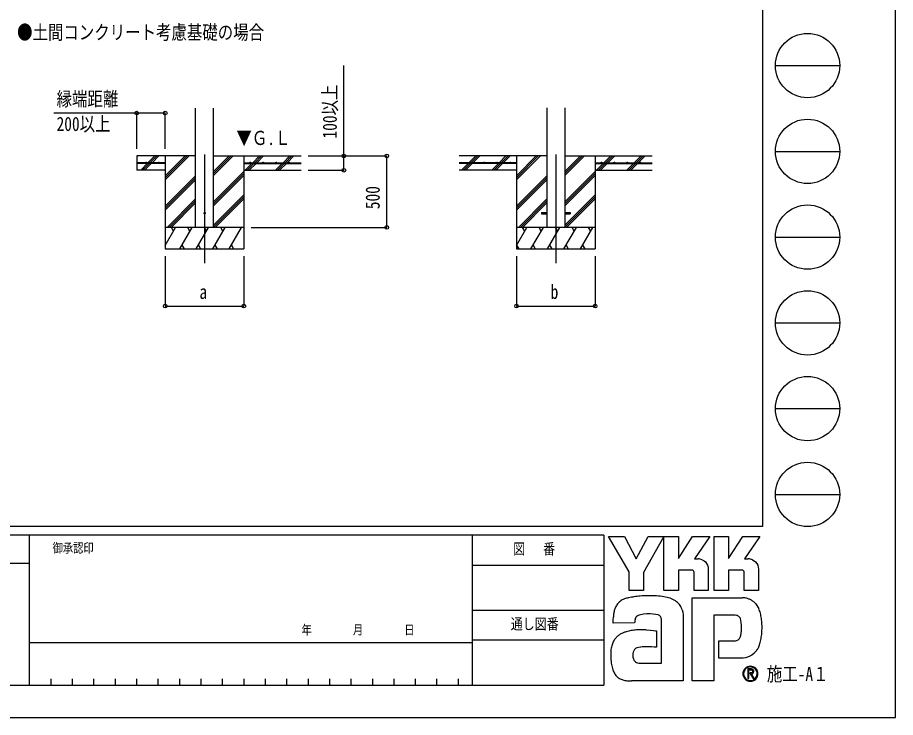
# Model space of a CAD drawing. Units: millimetres, scale not verified. Extents: x -12615 to 12615, y -8910 to 8910.
# Drawn here: x 6473 to 12615, y -8910 to -4014 of the extents above; entities that cross this region are included whole.
import ezdxf
from ezdxf.enums import TextEntityAlignment as Align

# ---------------------------------------------------------------- set-up
doc = ezdxf.new("R2010")
doc.units = ezdxf.units.MM
doc.header["$LTSCALE"] = 40
for name, color, linetype in [('0-2_USER1', 3, 'Continuous'), ('0-3_YKK_12', 2, 'Continuous'), ('0-4_YKK_13', 4, 'Continuous'), ('0-5_YKK_A1', 4, 'Continuous'), ('0-6_YKK_D', 6, 'Continuous'), ('0-7_YKK_ZWAK', 7, 'Continuous')]:
    doc.layers.add(name, color=color, linetype=linetype)
doc.styles.add('ＭＳ ゴシック', font='')
doc.styles.get('ＭＳ ゴシック').set_extended_font_data('MS Gothic')

msp = doc.modelspace()

# ---------------------------------------------------------------- linework, layer by layer
at = {"layer": '0-3_YKK_12'}
for p, q in [((7781.3, -4972.97), (7781.3, -5732.18)), ((10238.69, -4972.97), (10238.69, -5732.18))]:
    msp.add_line(p, q, dxfattribs=at)
at = {"layer": '0-4_YKK_13'}
for p, q in [((10138.69, -5377.68), (10138.69, -5386.68)), ((10138.69, -5377.68), (10176.19, -5377.68)), ((10138.69, -5386.68), (10176.19, -5386.68)), ((10301.19, -5377.68), (10338.69, -5377.68)), ((10301.19, -5386.68), (10338.69, -5386.68)), ((10338.69, -5377.68), (10338.69, -5386.68))]:
    msp.add_line(p, q, dxfattribs=at)
msp.add_circle((7781.3, -5382.18), 5, dxfattribs=at)
at = {"layer": '0-5_YKK_A1'}
for p, q in [((7718.8, -5482.18), (7718.8, -4646.83)), ((7843.8, -5482.18), (7843.8, -4646.83)), ((10176.19, -4645.83), (10176.19, -5482.18)), ((10301.19, -4645.83), (10301.19, -5482.18)), ((7506.3, -5029.68), (7306.3, -5029.68)), ((7506.3, -5034.68), (7306.3, -5034.68)), ((7334.17, -5080.78), (7380.27, -5034.68)), ((7346.91, -5082.18), (7394.41, -5034.68)), ((7361.05, -5082.18), (7408.55, -5034.68)), ((7385.27, -5029.68), (7432.77, -4982.18)), ((7399.41, -5029.68), (7446.91, -4982.18)), ((7413.55, -5029.68), (7461.05, -4982.18)), ((7506.3, -4982.18), (7506.3, -5632.18)), ((7506.3, -5149.06), (7673.19, -4982.18)), ((7506.3, -5134.92), (7659.04, -4982.18)), ((7506.3, -5120.78), (7644.9, -4982.18)), ((7506.3, -5029.68), (7506.3, -5034.68)), ((7843.8, -5119.93), (7981.55, -4982.18)), ((7843.8, -5105.79), (7967.41, -4982.18)), ((7843.8, -5091.65), (7953.27, -4982.18)), ((7843.8, -4982.18), (8456.3, -4982.18)), ((8056.3, -4982.18), (8056.3, -5632.18)), ((8056.3, -5029.68), (8456.3, -5029.68)), ((8056.3, -5029.68), (8056.3, -5034.68)), ((8056.3, -5034.68), (8456.3, -5034.68)), ((8065.4, -5082.18), (8112.9, -5034.68)), ((8079.54, -5082.18), (8127.04, -5034.68)), ((8093.68, -5082.18), (8141.18, -5034.68)), ((8117.9, -5029.68), (8165.4, -4982.18)), ((8132.04, -5029.68), (8179.54, -4982.18)), ((8146.18, -5029.68), (8193.69, -4982.18)), ((8277.53, -5082.18), (8325.03, -5034.68)), ((8291.67, -5082.18), (8339.17, -5034.68)), ((8305.82, -5082.18), (8353.32, -5034.68)), ((8330.03, -5029.68), (8377.53, -4982.18)), ((8344.17, -5029.68), (8391.68, -4982.18)), ((8358.32, -5029.68), (8405.82, -4982.18)), ((10176.19, -4982.18), (9563.69, -4982.18)), ((9963.69, -5029.68), (9563.69, -5029.68)), ((9963.69, -5034.68), (9563.69, -5034.68)), ((9578.02, -5082.18), (9625.52, -5034.68)), ((9592.17, -5082.18), (9639.67, -5034.68)), ((9606.31, -5082.18), (9653.81, -5034.68)), ((9630.52, -5029.68), (9678.03, -4982.18)), ((9644.67, -5029.68), (9646.33, -5028.02)), ((9649.52, -5024.83), (9692.17, -4982.18)), ((9658.81, -5029.68), (9706.31, -4982.18)), ((9791.56, -5080.78), (9837.66, -5034.68)), ((9804.3, -5082.18), (9851.8, -5034.68)), ((9818.44, -5082.18), (9865.94, -5034.68)), ((9842.66, -5029.68), (9890.16, -4982.18)), ((9856.8, -5029.68), (9904.3, -4982.18)), ((9870.94, -5029.68), (9918.44, -4982.18)), ((9963.69, -4982.18), (9963.69, -5632.18)), ((9963.69, -5149.06), (10130.57, -4982.18)), ((9963.69, -5134.92), (10116.43, -4982.18)), ((9963.69, -5120.78), (10102.29, -4982.18)), ((9963.69, -5029.68), (9963.69, -5034.68)), ((10301.19, -5119.93), (10438.94, -4982.18)), ((10301.19, -5105.79), (10424.8, -4982.18)), ((10301.19, -5091.65), (10410.66, -4982.18)), ((10301.19, -4982.18), (10913.69, -4982.18)), ((10513.69, -4982.18), (10513.69, -5632.18)), ((10513.69, -5029.68), (10913.69, -5029.68)), ((10513.69, -5029.68), (10513.69, -5034.68)), ((10513.69, -5034.68), (10913.69, -5034.68)), ((10522.79, -5082.18), (10570.29, -5034.68)), ((10536.93, -5082.18), (10584.43, -5034.68)), ((10551.07, -5082.18), (10598.57, -5034.68)), ((10575.29, -5029.68), (10622.79, -4982.18)), ((10589.43, -5029.68), (10636.93, -4982.18)), ((10603.57, -5029.68), (10651.07, -4982.18)), ((10734.92, -5082.18), (10782.42, -5034.68)), ((10749.06, -5082.18), (10796.56, -5034.68)), ((10763.21, -5082.18), (10810.71, -5034.68)), ((10787.42, -5029.68), (10834.92, -4982.18)), ((10801.56, -5029.68), (10849.06, -4982.18)), ((10815.71, -5029.68), (10863.21, -4982.18)), ((7506.3, -5082.18), (7306.3, -5082.18)), ((7843.8, -5303.78), (8056.3, -5091.28)), ((8056.3, -5082.18), (8456.3, -5082.18)), ((9963.69, -5082.18), (9563.69, -5082.18)), ((10301.19, -5303.78), (10513.69, -5091.28)), ((10513.69, -5082.18), (10913.69, -5082.18)), ((7506.3, -5332.91), (7718.8, -5120.41)), ((7506.3, -5347.05), (7718.8, -5134.55)), ((7506.3, -5361.19), (7718.8, -5148.7)), ((7843.8, -5317.92), (8056.3, -5105.42)), ((7843.8, -5332.06), (8056.3, -5119.56)), ((9963.69, -5332.91), (10176.19, -5120.41)), ((9963.69, -5347.05), (10176.19, -5134.55)), ((9963.69, -5361.19), (10176.19, -5148.7)), ((10301.19, -5317.92), (10513.69, -5105.42)), ((10301.19, -5332.06), (10513.69, -5119.56)), ((7843.8, -5465.91), (8056.3, -5253.41)), ((7843.8, -5480.05), (8056.3, -5267.55)), ((7855.81, -5482.18), (8056.3, -5281.69)), ((10301.19, -5465.91), (10513.69, -5253.41)), ((10301.19, -5480.05), (10513.69, -5267.55)), ((10313.2, -5482.18), (10513.69, -5281.69)), ((7519.16, -5482.18), (7718.8, -5282.54)), ((7533.3, -5482.18), (7718.8, -5296.68)), ((7547.45, -5482.18), (7718.8, -5310.83)), ((9976.55, -5482.18), (10176.19, -5282.54)), ((9990.69, -5482.18), (10176.19, -5296.68)), ((10004.84, -5482.18), (10176.19, -5310.83)), ((8056.3, -5482.18), (7506.3, -5482.18)), ((7506.3, -5607.63), (7578.73, -5482.18)), ((7563.73, -5508.17), (7548.73, -5482.18)), ((7607.6, -5632.18), (7694.2, -5482.18)), ((7679.2, -5508.16), (7664.2, -5482.18)), ((7723.07, -5632.18), (7809.67, -5482.18)), ((7794.67, -5508.17), (7779.67, -5482.18)), ((7838.54, -5632.18), (7925.14, -5482.18)), ((7910.14, -5508.17), (7895.14, -5482.18)), ((7954.01, -5632.18), (8040.61, -5482.18)), ((8010.61, -5482.18), (8010.61, -5482.18)), ((10513.69, -5482.18), (9963.69, -5482.18)), ((9963.69, -5607.63), (10036.12, -5482.18)), ((10021.12, -5508.17), (10006.12, -5482.18)), ((10064.99, -5632.18), (10151.59, -5482.18)), ((10136.59, -5508.16), (10121.59, -5482.18)), ((10180.46, -5632.18), (10267.06, -5482.18)), ((10252.06, -5508.17), (10237.06, -5482.18)), ((10295.93, -5632.18), (10382.53, -5482.18)), ((10367.53, -5508.17), (10352.53, -5482.18)), ((10411.4, -5632.18), (10498, -5482.18)), ((10483, -5508.16), (10468, -5482.18)), ((7506.3, -5632.18), (8056.3, -5632.18)), ((7622.6, -5606.2), (7637.6, -5632.18)), ((7738.07, -5606.2), (7753.07, -5632.18)), ((7853.54, -5606.2), (7868.54, -5632.18)), ((7969.01, -5606.2), (7984.01, -5632.18)), ((9963.69, -5632.18), (10513.69, -5632.18)), ((9964.52, -5606.2), (9979.52, -5632.18)), ((10079.99, -5606.2), (10094.99, -5632.18)), ((10195.46, -5606.2), (10210.46, -5632.18)), ((10310.93, -5606.2), (10325.93, -5632.18)), ((10426.4, -5606.2), (10441.4, -5632.18))]:
    msp.add_line(p, q, dxfattribs=at)
msp.add_lwpolyline([(7718.8, -4982.18), (7306.3, -4982.18), (7306.3, -5082.18)], dxfattribs=at)
for centre in [(7371.3, -5027.18), (7461.3, -5027.18), (8101.3, -5027.18), (8191.3, -5027.18), (8281.3, -5027.18), (8371.3, -5027.18), (9648.69, -5027.18), (9738.69, -5027.18), (9828.69, -5027.18), (9918.69, -5027.18), (10558.69, -5027.18), (10648.69, -5027.18), (10738.69, -5027.18), (10828.69, -5027.18)]:
    msp.add_circle(centre, 2.5, dxfattribs=at)
at = {"layer": '0-6_YKK_D'}
for p, q in [((7306.3, -4932.18), (7306.3, -4681.18)), ((7506.3, -4932.18), (7506.3, -4681.18)), ((8506.3, -4982.18), (9057.3, -4982.18)), ((8506.3, -4982.18), (8757.3, -4982.18)), ((9056.3, -5482.18), (9056.3, -4982.18)), ((8506.3, -5082.18), (8757.3, -5082.18)), ((8106.3, -5482.18), (9057.3, -5482.18)), ((7506.3, -5682.18), (7506.3, -6033.18)), ((8056.3, -5682.18), (8056.3, -6033.18)), ((9963.69, -5682.18), (9963.69, -6033.18)), ((10513.69, -5682.18), (10513.69, -6033.18)), ((7506.3, -6032.18), (8056.3, -6032.18)), ((9963.69, -6032.18), (10513.69, -6032.18))]:
    msp.add_line(p, q, dxfattribs=at)
for points in [[(8756.3, -5082.18), (8756.3, -4982.18), (8756.3, -4350.58)], [(7506.3, -4682.18), (7306.3, -4682.18), (6725.7, -4682.18)]]:
    msp.add_lwpolyline(points, dxfattribs=at)
for centre in [(7306.3, -4682.18), (7506.3, -4682.18), (8756.3, -4982.18), (9056.3, -4982.18), (8756.3, -5082.18), (9056.3, -5482.18), (7506.3, -6032.18), (8056.3, -6032.18), (9963.69, -6032.18), (10513.69, -6032.18)]:
    msp.add_circle(centre, 12.75, dxfattribs=at)
at = {"layer": '0-7_YKK_ZWAK'}
for p, q in [((11685.06, 8325), (11685.06, -7575)), ((11775.06, -4350), (12225.06, -4350)), ((11775.06, -4950), (12225.06, -4950)), ((11775.06, -5550), (12225.06, -5550)), ((11775.06, -6150), (12225.06, -6150)), ((11775.06, -6750), (12225.06, -6750)), ((11775.06, -7350), (12225.06, -7350)), ((11685.06, -7575), (-11714.94, -7575)), ((6555.06, -7635), (5955.06, -7635)), ((9652.56, -7635), (6555.06, -7635)), ((6555.06, -7635), (6555.06, -8685)), ((9652.56, -7635), (9652.56, -8685)), ((10575.06, -7635), (9652.56, -7635)), ((10575.06, -7635), (10575.06, -8685)), ((5955.06, -7830), (6555.06, -7830)), ((9652.56, -7845), (10575.06, -7845)), ((9652.56, -8160), (10575.06, -8160)), ((6555.06, -8385), (9652.56, -8385)), ((10575.06, -8370), (9652.56, -8370)), ((6705.06, -8640), (6705.06, -8685)), ((6855.06, -8640), (6855.06, -8685)), ((7005.06, -8640), (7005.06, -8685)), ((7155.06, -8640), (7155.06, -8685)), ((7305.06, -8640), (7305.06, -8685)), ((7455.06, -8640), (7455.06, -8685)), ((7605.06, -8640), (7605.06, -8685)), ((7755.06, -8640), (7755.06, -8685)), ((7905.06, -8640), (7905.06, -8685)), ((8055.06, -8640), (8055.06, -8685)), ((8205.06, -8640), (8205.06, -8685)), ((8355.06, -8640), (8355.06, -8685)), ((8505.06, -8640), (8505.06, -8685)), ((8655.06, -8640), (8655.06, -8685)), ((8805.06, -8640), (8805.06, -8685)), ((8955.06, -8640), (8955.06, -8685)), ((9105.06, -8640), (9105.06, -8685)), ((9255.06, -8640), (9255.06, -8685)), ((9405.06, -8640), (9405.06, -8685)), ((9555.06, -8640), (9555.06, -8685)), ((11600.02, -8651.94), (11600.02, -8651.94)), ((5955.06, -8685), (6555.06, -8685)), ((6555.06, -8685), (9652.56, -8685)), ((9652.56, -8685), (10575.06, -8685))]:
    msp.add_line(p, q, dxfattribs=at)
for points in [[(-12615, -8910), (12615, -8910), (12615, 8910), (-12615, 8910)], [(10608.06, -7644), (10718.49, -7644), (10801.41, -7800.3), (10884.12, -7644), (10994.63, -7644), (10853.01, -7895.97), (10853.01, -8022.4), (10752.29, -8022.4), (10752.29, -7892.57)]]:
    msp.add_lwpolyline(points, close=True, dxfattribs=at)
for points in [[(11191.64, -7879.83), (11096.31, -7879.83), (11096.31, -8022.29), (10994.74, -8022.29), (10994.74, -7644), (11096.31, -7644), (11096.31, -7798.75), (11196.21, -7644), (11315.52, -7644), (11208.48, -7800.64), (11212.27, -7800.64), (11216.46, -7800.64), (11220.76, -7800.64), (11224.9, -7800.64), (11228.6, -7800.64), (11231.58, -7800.64), (11233.57, -7800.64), (11234.3, -7800.64)], [(11542.53, -7879.83), (11447.31, -7879.83), (11447.31, -8022.4), (11345.69, -8022.4), (11345.69, -7644), (11447.31, -7644), (11447.31, -7798.75), (11547.1, -7644), (11666.41, -7644), (11559.37, -7800.64), (11563.2, -7800.64), (11567.41, -7800.64), (11571.71, -7800.64), (11575.84, -7800.64), (11579.52, -7800.64), (11582.49, -7800.64), (11584.47, -7800.64), (11585.19, -7800.64)], [(11263.52, -7806.64), (11275.65, -7813.57), (11285.92, -7822.6), (11294.18, -7833.36), (11300.27, -7845.45), (11304.03, -7858.49), (11305.32, -7872.11), (11305.32, -8022.65), (11206.23, -8022.65), (11206.23, -7894.23)], [(11614.45, -7806.64), (11626.61, -7813.57), (11636.92, -7822.6), (11645.22, -7833.36), (11651.35, -7845.45), (11655.14, -7858.49), (11656.44, -7872.11), (11656.44, -8022.4), (11557.12, -8022.4), (11557.12, -7894.23)], [(11486.61, -8194.52), (11343.58, -8194.52), (11343.58, -8655), (11193.69, -8655), (11193.69, -8072.37), (11542.06, -8072.37)], [(11123.13, -8157.5), (11127.38, -8174.71), (11129.79, -8193.13), (11130.55, -8212.76), (11130.55, -8655), (10768.66, -8655)], [(11636.14, -8113.54), (11645.92, -8125.87), (11653.24, -8137.83), (11658.35, -8148.65)], [(10814.39, -8196.93), (10807.42, -8200.86), (10801.98, -8205.65), (10797.86, -8211.25), (10794.88, -8217.59), (10792.82, -8224.59), (10791.48, -8232.21), (10790.67, -8240.37), (10790.19, -8249), (10640.23, -8249.37), (10640.67, -8228.86), (10641.5, -8205.82)], [(10871.84, -8296.58), (10900.22, -8298.46), (10922.53, -8300.96), (10937.13, -8303.3), (10942.36, -8304.7), (10942.36, -8419.42), (10925.77, -8417.67), (10907.57, -8416.68), (10888.94, -8416.3), (10871.06, -8416.36), (10855.1, -8416.69), (10842.25, -8417.13), (10833.68, -8417.51), (10830.56, -8417.68), (10817.59, -8420.05), (10806.4, -8423.76), (10797.01, -8428.84), (10789.4, -8435.31), (10783.58, -8443.19), (10779.55, -8452.51), (10777.31, -8463.3), (10776.86, -8475.57), (10778.29, -8489.07), (10781.15, -8500.22), (10785.28, -8509.25), (10790.48, -8516.37), (10796.58, -8521.78), (10803.4, -8525.72), (10810.76, -8528.37), (10818.48, -8529.97), (10977.79, -8529.97), (10977.79, -8235.22), (10977.83, -8229.38), (10977.53, -8223.66), (10976.78, -8218.16), (10975.5, -8212.94), (10973.59, -8208.07), (10970.96, -8203.64), (10967.51, -8199.72), (10963.16, -8196.37)], [(10963.16, -8196.37), (10953.82, -8192.71), (10938.88, -8189.6), (10919.82, -8187.31), (10898.12, -8186.08), (10875.25, -8186.18), (10852.69, -8187.85)], [(11537.48, -8282.99), (11537.29, -8263.9), (11536.38, -8246.69), (11534.23, -8231.59), (11530.31, -8218.78)], [(11623.69, -8462.91), (11609.85, -8473.67), (11595.43, -8482.13), (11580.55, -8488.44), (11565.3, -8492.76), (11549.8, -8495.23), (11534.16, -8496.03), (11380.08, -8496.03), (11380.08, -8374.99), (11466.96, -8374.99), (11482.98, -8374.77), (11497.07, -8373.4), (11509.16, -8369.86)], [(11623.82, -8587.79), (11623.75, -8586.03), (11623.53, -8584.34), (11623.16, -8582.71), (11622.66, -8581.16), (11622.01, -8579.69), (11621.22, -8578.31), (11620.3, -8577.02), (11619.24, -8575.84), (11617.85, -8574.61), (11616.31, -8573.54), (11614.62, -8572.63), (11612.79, -8571.88), (11610.84, -8571.29), (11608.75, -8570.87), (11606.55, -8570.61), (11604.23, -8570.53), (11581.5, -8570.53), (11581.5, -8637.42), (11588.37, -8637.42), (11588.37, -8577.35), (11604.23, -8577.35), (11605.87, -8577.41), (11607.41, -8577.57), (11608.85, -8577.83), (11610.19, -8578.2), (11611.42, -8578.67), (11612.53, -8579.24), (11613.52, -8579.9), (11614.4, -8580.67)], [(11617.08, -8587.79), (11616.66, -8591.01), (11615.51, -8593.54), (11613.78, -8595.47), (11611.64, -8596.87), (11609.23, -8597.83), (11606.71, -8598.42), (11604.25, -8598.72), (11601.99, -8598.8), (11596.03, -8598.8), (11599.04, -8603.91), (11618.68, -8637.65), (11626.54, -8637.65), (11607.6, -8605.17), (11609.37, -8604.82), (11611.07, -8604.37), (11612.67, -8603.83), (11614.19, -8603.2), (11615.6, -8602.47), (11616.92, -8601.65), (11618.14, -8600.73), (11619.24, -8599.73)]]:
    msp.add_lwpolyline(points, dxfattribs=at)
for centre in [(12000.06, -4350), (12000.06, -4950), (12000.06, -5550), (12000.06, -6150), (12000.06, -6750), (12000.06, -7350)]:
    msp.add_circle(centre, 225, dxfattribs=at)
for centre, radius, start, end in [((11234.45, -7875.57), 74.93, 78.26798, 90.11215), ((11235.52, -7870.11), 69.37, 66.19963, 78.22058), ((11585.34, -7875.7), 75.07, 78.27851, 90.10826), ((11586.37, -7870.44), 69.7, 66.2483, 78.23226), ((11192.17, -7893.88), 14.06, 358.57817, 92.1683), ((11543.13, -7893.81), 14, 358.29941, 92.43455), ((10754.79, -8184.02), 108.55, 122.60463, 137.83438), ((10769.15, -8207.24), 135.84, 108.37421, 122.42809), ((10791.88, -8288.08), 219.75, 100.93159, 107.35499), ((10866.16, -8648.45), 587.69, 97.86054, 101.37938), ((10901.03, -8890.74), 832.48, 94.90201, 97.9576), ((10903.41, -8910.14), 852, 91.6169, 94.94971), ((10900.11, -8772.18), 714.01, 87.51794, 91.66439), ((10909.38, -8573.33), 514.94, 81.92631, 87.59083), ((10936.76, -8385.69), 325.32, 73.67137, 82.05943), ((10977.38, -8249.75), 183.45, 60.60528, 73.9085), ((10994.01, -8216.59), 146.41, 52.17347, 59.90542), ((11008.88, -8197.34), 122.08, 43.55042, 52.14561), ((11536.36, -8232.64), 160.37, 78.73198, 87.96551), ((11541.07, -8208.59), 135.87, 69.03034, 78.69541), ((11545.45, -8196.9), 123.38, 59.39484, 68.9885), ((11547.48, -8193.34), 119.28, 50.3012, 59.3616), ((11546.74, -8194.18), 120.4, 42.05209, 50.28551), ((10821.12, -8207.6), 179.04, 163.48385, 171.57982), ((10774.82, -8193.86), 130.74, 152.2125, 163.4865), ((10754.81, -8183.52), 108.22, 138.03852, 152.12015), ((11017.07, -8189.43), 110.69, 34.48659, 43.50182), ((11017.13, -8189.26), 110.55, 25.58915, 34.43128), ((11007.29, -8193.87), 121.41, 17.43089, 25.54591), ((11487.28, -8228.44), 188.76, 14.76267, 25.00486), ((10913.41, -8221.38), 272.36, 171.55622, 176.72493), ((10853.97, -8290.89), 101.95, 102.4979, 112.84632), ((10873.7, -8375.98), 189.3, 96.37207, 102.75341), ((11487.42, -8268.03), 73.52, 77.94572, 90.63794), ((11493.81, -8238.05), 42.86, 60.20991, 77.92418), ((11497.96, -8230.26), 34.04, 39.8078, 59.75378), ((11492.14, -8234.71), 41.37, 22.65544, 39.38165), ((11371.51, -8259.99), 308.76, 7.9139, 14.95041), ((11255.87, -8276.8), 425.61, 2.54376, 8.01251), ((11196.61, -8284.73), 340.88, 355.2339, 0.29193), ((11189.59, -8280.29), 491.98, 357.76419, 2.60674), ((10750.42, -8434.88), 122.29, 130.60221, 141.94427), ((10757.63, -8443.54), 133.55, 120.60724, 130.53081), ((10771.85, -8467.72), 161.6, 112.58838, 120.58162), ((10790.98, -8513.7), 211.4, 106.61303, 112.59024), ((10821.07, -8614.84), 316.93, 99.87193, 106.59825), ((10837.93, -8709.82), 413.39, 94.78469, 99.91711), ((10846.14, -8804.31), 508.24, 90.80099, 94.81812), ((10847.39, -8874.68), 578.61, 87.57779, 90.82714), ((11490.45, -8334.13), 40.8, 314.78099, 333.92928), ((11460.15, -8319.42), 74.48, 334.00676, 347.34989), ((11377.49, -8300.27), 159.33, 347.14308, 355.40008), ((11307.45, -8294.38), 373.25, 347.15166, 352.97565), ((11208.51, -8281.51), 473.02, 352.8937, 357.82206), ((10826.95, -8462.09), 204.02, 164.97537, 174.56739), ((10777.37, -8448.87), 152.71, 153.89178, 164.94341), ((10754.78, -8438.01), 127.65, 142.04688, 153.80771), ((11495.16, -8338.28), 34.54, 293.91672, 314.09376), ((11551.08, -8368.28), 118.04, 326.23251, 339.61931), ((11440.22, -8325.35), 236.92, 339.22498, 347.31457), ((10914.4, -8470.46), 291.87, 174.55588, 182.47272), ((11523.69, -8350.16), 150.71, 311.57033, 318.66243), ((11506.24, -8334.86), 173.92, 318.67367, 325.29112), ((11077.49, -8467.89), 454.94, 181.90948, 187.89042), ((10886.08, -8494.82), 261.65, 187.80471, 196.36971), ((10785.01, -8524.67), 156.26, 196.3102, 208.20993), ((10741.01, -8548.09), 106.41, 208.29777, 223.35561), ((11600.11, -8604.57), 52.92, 90.09157, 179.92363), ((11599.77, -8604.4), 47.06, 134.8007, 180.12175), ((11599.91, -8604.13), 46.97, 89.86602, 135.149), ((11600.1, -8604.47), 52.82, 44.93442, 90.08536), ((11600.12, -8604.49), 47.33, 45.03108, 90.11509), ((11607.02, -8587.51), 10.06, 358.3894, 42.86139), ((11607.22, -8588.27), 16.6, 316.37674, 1.6565), ((11600.15, -8604.5), 47.31, 0.00643, 45.07115), ((11600.52, -8604.31), 52.41, 359.78949, 45.13288), ((10731.08, -8556.83), 93.2, 223.64205, 239.63663), ((10739.32, -8541.84), 110.3, 239.8785, 253.65355), ((10754.4, -8490.03), 164.26, 253.69102, 263.74909), ((10767.18, -8376.29), 278.71, 263.68487, 270.30455), ((11599.78, -8604.63), 52.6, 179.86065, 225.14399), ((11599.58, -8604.7), 46.87, 179.75513, 225.29722), ((11600.03, -8604.63), 52.77, 224.94536, 269.98445), ((11599.93, -8605.12), 46.82, 224.62822, 270.10973), ((11600.03, -8604.37), 53.04, 269.98802, 314.93777), ((11599.95, -8604.42), 47.52, 270.09072, 359.90926), ((11600.39, -8604.71), 52.54, 314.92572, 0.23508)]:
    msp.add_arc(centre, radius, start, end, dxfattribs=at)

# ---------------------------------------------------------------- texts
at = {"layer": '0-2_USER1', "style": 'ＭＳ ゴシック', "width": 0.8}
msp.add_text('●土間コンクリート考慮基礎の場合', height=98.97, dxfattribs=at).set_placement((6469.48, -4196.36), align=Align.BOTTOM_LEFT)
at = {"layer": '0-5_YKK_A1', "style": 'ＭＳ ゴシック', "width": 0.8}
msp.add_text('▼Ｇ.Ｌ', height=98.97, dxfattribs=at).set_placement((8003.7, -4935.23), align=Align.BOTTOM_LEFT)
at = {"layer": '0-6_YKK_D', "style": 'ＭＳ ゴシック', "width": 0.8}
for s, p in [('縁端距離', (6745.7, -4662.18)), ('200以上', (6745.7, -4837.18)), ('b', (10202.69, -6012.18)), ('a', (7745.3, -6012.18))]:
    msp.add_text(s, height=98.97, dxfattribs=at).set_placement(p, align=Align.BOTTOM_LEFT)
for s, p in [('100以上', (8736.3, -4860.18)), ('500', (9036.3, -5354.58))]:
    msp.add_text(s, height=98.97, rotation=90, dxfattribs=at).set_placement(p, align=Align.BOTTOM_LEFT)
at = {"layer": '0-7_YKK_ZWAK', "style": 'ＭＳ ゴシック', "width": 0.8}
for s, height, p in [('御承認印', 65.98, (6717.41, -7777.5)), ('図\u3000 番', 76.98, (9940.21, -7792.5)), ('通し図番', 76.98, (9923.41, -8317.5)), ('年        月        日', 65.98, (8459.72, -8349.64)), ('施工-A１', 98.97, (11715.06, -8685))]:
    msp.add_text(s, height=height, dxfattribs=at).set_placement(p, align=Align.BOTTOM_LEFT)

doc.saveas('drawing.dxf')
